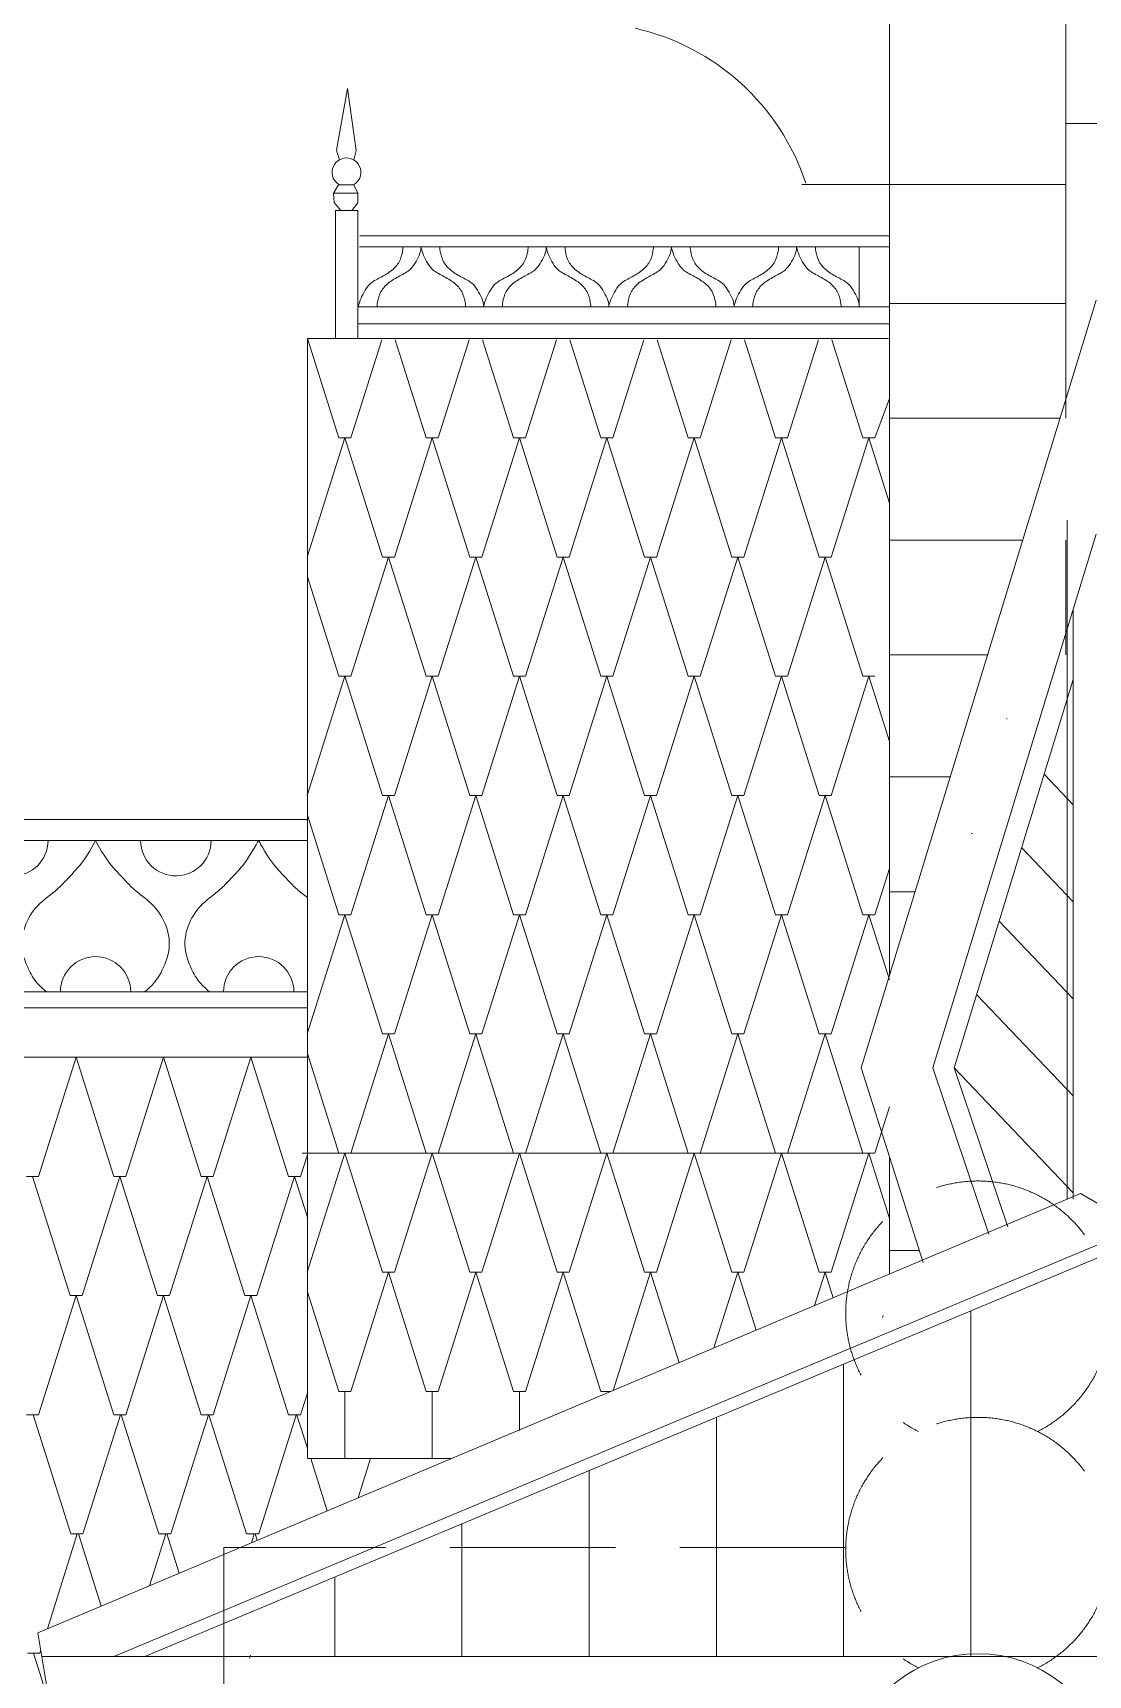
# Model space of a CAD drawing. Header units: millimetres. Extents: x 2399 to 111977, y 1313 to 59551.
# Drawn here: x 69146 to 70941, y 40200 to 42992 of the extents above; entities that cross this region are included whole.
import ezdxf

# ---------------------------------------------------------------- set-up
doc = ezdxf.new("R2010")
doc.units = ezdxf.units.MM
doc.linetypes.add('Невидимая', pattern=[391.222223, 282.222223, -109])
doc.layers.add('Basement level', color=252, linetype='Continuous', lineweight=13)
doc.layers.add('main line', color=7, linetype='Continuous', lineweight=13)
doc.layers.add('hatch1', color=7, linetype='Continuous', lineweight=20, true_color=0x6a6a6a)

msp = doc.modelspace()

# ---------------------------------------------------------------- linework, layer by layer
at = {"layer": 'Basement level', "color": 252, "linetype": 'Continuous', "lineweight": 13}
msp.add_line((70577.8691, 42303.075), (70602.6138, 42370.1423), dxfattribs=at)
at = {"layer": 'hatch1', "color": 251, "linetype": 'Continuous', "lineweight": 20, "true_color": 0x6a6a6a}
for p, q in [((69612.9446, 42472.3221), (69666.3523, 42303.075)), ((69739.5346, 42469.7343), (69686.9436, 42303.075)), ((69762.2488, 42469.7343), (69814.8398, 42303.075)), ((69888.0222, 42469.7343), (69835.4312, 42303.075)), ((69910.7364, 42469.7343), (69963.3274, 42303.075)), ((70036.5098, 42469.7343), (69983.9188, 42303.075)), ((70059.224, 42469.7343), (70111.815, 42303.075)), ((70184.9974, 42469.7343), (70132.4063, 42303.075)), ((70207.7116, 42469.7343), (70260.3026, 42303.075)), ((70333.485, 42469.7343), (70280.8939, 42303.075)), ((70356.1992, 42469.7343), (70408.7902, 42303.075)), ((70481.9725, 42469.7343), (70429.3815, 42303.075)), ((70504.6868, 42469.7343), (70557.2778, 42303.075)), ((69676.6479, 42303.075), (69612.6998, 42100.4253)), ((69686.9436, 42303.075), (69666.3523, 42303.075)), ((69676.6479, 42303.075), (69740.596, 42100.4253)), ((69825.1355, 42303.075), (69761.1874, 42100.4253)), ((69835.4312, 42303.075), (69814.8398, 42303.075)), ((69825.1355, 42303.075), (69889.0836, 42100.4253)), ((69973.6231, 42303.075), (69909.675, 42100.4253)), ((69983.9188, 42303.075), (69963.3274, 42303.075)), ((69973.6231, 42303.075), (70037.5712, 42100.4253)), ((70122.1107, 42303.075), (70058.1625, 42100.4253)), ((70132.4063, 42303.075), (70111.815, 42303.075)), ((70122.1107, 42303.075), (70186.0588, 42100.4253)), ((70270.5983, 42303.075), (70206.6501, 42100.4253)), ((70280.8939, 42303.075), (70260.3026, 42303.075)), ((70270.5983, 42303.075), (70334.5464, 42100.4253)), ((70419.0859, 42303.075), (70355.1377, 42100.4253)), ((70429.3815, 42303.075), (70408.7902, 42303.075)), ((70419.0859, 42303.075), (70483.034, 42100.4253)), ((70567.5734, 42303.075), (70503.6253, 42100.4253)), ((70577.8691, 42303.075), (70557.2778, 42303.075)), ((70567.5734, 42303.075), (70602.6138, 42192.0333)), ((69750.8917, 42100.4253), (69686.9436, 41897.7756)), ((69761.1874, 42100.4253), (69740.596, 42100.4253)), ((69750.8917, 42100.4253), (69814.8398, 41897.7756)), ((69899.3793, 42100.4253), (69835.4312, 41897.7756)), ((69909.675, 42100.4253), (69889.0836, 42100.4253)), ((69899.3793, 42100.4253), (69963.3274, 41897.7756)), ((70047.8669, 42100.4253), (69983.9188, 41897.7756)), ((70058.1625, 42100.4253), (70037.5712, 42100.4253)), ((70047.8669, 42100.4253), (70111.815, 41897.7756)), ((70196.3545, 42100.4253), (70132.4063, 41897.7756)), ((70206.6501, 42100.4253), (70186.0588, 42100.4253)), ((70196.3545, 42100.4253), (70260.3026, 41897.7756)), ((70344.8421, 42100.4253), (70280.8939, 41897.7756)), ((70355.1377, 42100.4253), (70334.5464, 42100.4253)), ((70344.8421, 42100.4253), (70408.7902, 41897.7756)), ((70493.3296, 42100.4253), (70429.3815, 41897.7756)), ((70503.6253, 42100.4253), (70483.034, 42100.4253)), ((70493.3296, 42100.4253), (70557.2778, 41897.7756)), ((69612.9446, 42067.0227), (69666.3523, 41897.7756)), ((69676.6479, 41897.7756), (69612.6998, 41695.1259)), ((69686.9436, 41897.7756), (69666.3523, 41897.7756)), ((69676.6479, 41897.7756), (69740.596, 41695.1259)), ((69825.1355, 41897.7756), (69761.1874, 41695.1259)), ((69835.4312, 41897.7756), (69814.8398, 41897.7756)), ((69825.1355, 41897.7756), (69889.0836, 41695.1259)), ((69973.6231, 41897.7756), (69909.675, 41695.1259)), ((69983.9188, 41897.7756), (69963.3274, 41897.7756)), ((69973.6231, 41897.7756), (70037.5712, 41695.1259)), ((70122.1107, 41897.7756), (70058.1625, 41695.1259)), ((70132.4063, 41897.7756), (70111.815, 41897.7756)), ((70122.1107, 41897.7756), (70186.0588, 41695.1259)), ((70270.5983, 41897.7756), (70206.6501, 41695.1259)), ((70280.8939, 41897.7756), (70260.3026, 41897.7756)), ((70270.5983, 41897.7756), (70334.5464, 41695.1259)), ((70419.0859, 41897.7756), (70355.1377, 41695.1259)), ((70429.3815, 41897.7756), (70408.7902, 41897.7756)), ((70419.0859, 41897.7756), (70483.034, 41695.1259)), ((70567.5734, 41897.7756), (70503.6253, 41695.1259)), ((70577.8691, 41897.7756), (70557.2778, 41897.7756)), ((70567.5734, 41897.7756), (70602.6138, 41786.7339)), ((69750.8917, 41695.1259), (69686.9436, 41492.4762)), ((69761.1874, 41695.1259), (69740.596, 41695.1259)), ((69750.8917, 41695.1259), (69814.8398, 41492.4762)), ((69899.3793, 41695.1259), (69835.4312, 41492.4762)), ((69909.675, 41695.1259), (69889.0836, 41695.1259)), ((69899.3793, 41695.1259), (69963.3274, 41492.4762)), ((70047.8669, 41695.1259), (69983.9188, 41492.4762)), ((70058.1625, 41695.1259), (70037.5712, 41695.1259)), ((70047.8669, 41695.1259), (70111.815, 41492.4762)), ((70196.3545, 41695.1259), (70132.4063, 41492.4762)), ((70206.6501, 41695.1259), (70186.0588, 41695.1259)), ((70196.3545, 41695.1259), (70196.0484, 41694.1559)), ((70196.3545, 41695.1259), (70196.5887, 41694.3835)), ((70196.3545, 41695.1259), (70260.3026, 41492.4762)), ((70344.8421, 41695.1259), (70280.8939, 41492.4762)), ((70355.1377, 41695.1259), (70334.5464, 41695.1259)), ((70344.8421, 41695.1259), (70408.7902, 41492.4762)), ((70493.3296, 41695.1259), (70429.3815, 41492.4762)), ((70503.6253, 41695.1259), (70483.034, 41695.1259)), ((70493.3296, 41695.1259), (70557.2778, 41492.4762)), ((69612.9446, 41661.7233), (69666.3523, 41492.4762)), ((70602.6138, 41570.8912), (70577.8691, 41492.4762)), ((69676.6479, 41492.4762), (69612.6998, 41289.8265)), ((69686.9436, 41492.4762), (69666.3523, 41492.4762)), ((69676.6479, 41492.4762), (69740.596, 41289.8265)), ((69825.1355, 41492.4762), (69761.1874, 41289.8265)), ((69835.4312, 41492.4762), (69814.8398, 41492.4762)), ((69825.1355, 41492.4762), (69889.0836, 41289.8265)), ((69973.6231, 41492.4762), (69909.675, 41289.8265)), ((69983.9188, 41492.4762), (69963.3274, 41492.4762)), ((69973.6231, 41492.4762), (70037.5712, 41289.8265)), ((70122.1107, 41492.4762), (70058.1625, 41289.8265)), ((70132.4063, 41492.4762), (70111.815, 41492.4762)), ((70122.1107, 41492.4762), (70186.0588, 41289.8265)), ((70270.5983, 41492.4762), (70206.6501, 41289.8265)), ((70280.8939, 41492.4762), (70260.3026, 41492.4762)), ((70270.5983, 41492.4762), (70334.5464, 41289.8265)), ((70419.0859, 41492.4762), (70355.1377, 41289.8265)), ((70429.3815, 41492.4762), (70408.7902, 41492.4762)), ((70419.0859, 41492.4762), (70483.034, 41289.8265)), ((70567.5734, 41492.4762), (70503.6253, 41289.8265)), ((70577.8691, 41492.4762), (70557.2778, 41492.4762)), ((70567.5734, 41492.4762), (70602.6138, 41381.4345)), ((69750.8917, 41289.8265), (69686.9436, 41087.1768)), ((69761.1874, 41289.8265), (69740.596, 41289.8265)), ((69750.8917, 41289.8265), (69814.8398, 41087.1768)), ((69899.3793, 41289.8265), (69835.4312, 41087.1768)), ((69909.675, 41289.8265), (69889.0836, 41289.8265)), ((69899.3793, 41289.8265), (69963.3274, 41087.1768)), ((70047.8669, 41289.8265), (69983.9188, 41087.1768)), ((70058.1625, 41289.8265), (70037.5712, 41289.8265)), ((70047.8669, 41289.8265), (70111.815, 41087.1768)), ((70196.3545, 41289.8265), (70132.4063, 41087.1768)), ((70206.6501, 41289.8265), (70186.0588, 41289.8265)), ((70196.3545, 41289.8265), (70196.0484, 41288.8565)), ((70196.3545, 41289.8265), (70260.3026, 41087.1768)), ((70196.3545, 41289.8265), (70196.5887, 41289.0841)), ((70344.8421, 41289.8265), (70280.8939, 41087.1768)), ((70355.1377, 41289.8265), (70334.5464, 41289.8265)), ((70344.8421, 41289.8265), (70408.7902, 41087.1768)), ((70493.3296, 41289.8265), (70429.3815, 41087.1768)), ((70503.6253, 41289.8265), (70483.034, 41289.8265)), ((70493.3296, 41289.8265), (70557.2778, 41087.1768)), ((69219.8018, 41250.1817), (69155.8537, 41047.532)), ((69219.8018, 41250.1817), (69283.7499, 41047.532)), ((69368.2894, 41250.1817), (69304.3412, 41047.532)), ((69368.2894, 41250.1817), (69432.2375, 41047.532)), ((69516.777, 41250.1817), (69452.8288, 41047.532)), ((69516.777, 41250.1817), (69580.7251, 41047.532)), ((69612.9446, 41256.424), (69666.3523, 41087.1768)), ((70602.6138, 41165.5919), (70577.8691, 41087.1768)), ((69612.9446, 41084.3814), (69601.3164, 41047.532)), ((69676.6479, 41087.1768), (69612.6998, 40884.5271)), ((69686.9436, 41087.1768), (69666.3523, 41087.1768)), ((69676.6479, 41087.1768), (69740.596, 40884.5271)), ((69825.1355, 41087.1768), (69761.1874, 40884.5271)), ((69835.4312, 41087.1768), (69814.8398, 41087.1768)), ((69825.1355, 41087.1768), (69889.0836, 40884.5271)), ((69973.6231, 41087.1768), (69909.675, 40884.5271)), ((69983.9188, 41087.1768), (69963.3274, 41087.1768)), ((69973.6231, 41087.1768), (70037.5712, 40884.5271)), ((70122.1107, 41087.1768), (70058.1625, 40884.5271)), ((70132.4063, 41087.1768), (70111.815, 41087.1768)), ((70122.1107, 41087.1768), (70186.0588, 40884.5271)), ((70270.5983, 41087.1768), (70206.6501, 40884.5271)), ((70280.8939, 41087.1768), (70260.3026, 41087.1768)), ((70270.5983, 41087.1768), (70334.5464, 40884.5271)), ((70419.0859, 41087.1768), (70355.1377, 40884.5271)), ((70429.3815, 41087.1768), (70408.7902, 41087.1768)), ((70419.0859, 41087.1768), (70483.034, 40884.5271)), ((70567.5734, 41087.1768), (70503.6253, 40884.5271)), ((70577.8691, 41087.1768), (70557.2778, 41087.1768)), ((70567.5734, 41087.1768), (70602.6138, 40976.1351)), ((69135.2623, 41047.532), (69155.8537, 41047.532)), ((69145.558, 41047.532), (69209.5061, 40844.8823)), ((69294.0456, 41047.532), (69230.0975, 40844.8823)), ((69283.7499, 41047.532), (69304.3412, 41047.532)), ((69294.0456, 41047.532), (69357.9937, 40844.8823)), ((69442.5332, 41047.532), (69378.585, 40844.8823)), ((69432.2375, 41047.532), (69452.8288, 41047.532)), ((69442.5332, 41047.532), (69506.4813, 40844.8823)), ((69591.0208, 41047.532), (69527.0726, 40844.8823)), ((69580.7251, 41047.532), (69601.3164, 41047.532)), ((69591.0208, 41047.532), (69612.9446, 40978.0559)), ((69750.8917, 40884.5271), (69686.9436, 40681.8774)), ((69761.1874, 40884.5271), (69740.596, 40884.5271)), ((69750.8917, 40884.5271), (69814.8398, 40681.8774)), ((69899.3793, 40884.5271), (69835.4312, 40681.8774)), ((69909.675, 40884.5271), (69889.0836, 40884.5271)), ((69899.3793, 40884.5271), (69963.3274, 40681.8774)), ((70047.8669, 40884.5271), (69983.9188, 40681.8774)), ((70058.1625, 40884.5271), (70037.5712, 40884.5271)), ((70047.8669, 40884.5271), (70111.815, 40681.8774)), ((70196.3545, 40884.5271), (70132.973, 40683.673)), ((70206.6501, 40884.5271), (70186.0588, 40884.5271)), ((70196.3545, 40884.5271), (70196.0484, 40883.5572)), ((70196.3545, 40884.5271), (70244.8672, 40730.7916)), ((70196.3545, 40884.5271), (70196.5887, 40883.7847)), ((70344.8421, 40884.5271), (70304.2156, 40755.7832)), ((70355.1377, 40884.5271), (70334.5464, 40884.5271)), ((70344.8421, 40884.5271), (70375.9379, 40785.9853)), ((70493.3296, 40884.5271), (70475.4583, 40827.8933)), ((70503.6253, 40884.5271), (70483.034, 40884.5271)), ((70493.3296, 40884.5271), (70507.0085, 40841.1791)), ((69612.9446, 40851.1246), (69666.3523, 40681.8774)), ((69219.8018, 40844.8823), (69155.8537, 40642.2326)), ((69209.5061, 40844.8823), (69230.0975, 40844.8823)), ((69219.8018, 40844.8823), (69283.7499, 40642.2326)), ((69368.2894, 40844.8823), (69304.3412, 40642.2326)), ((69357.9937, 40844.8823), (69378.585, 40844.8823)), ((69368.2894, 40844.8823), (69432.2375, 40642.2326)), ((69516.777, 40844.8823), (69452.8288, 40642.2326)), ((69506.4813, 40844.8823), (69527.0726, 40844.8823)), ((69516.777, 40844.8823), (69580.7251, 40642.2326)), ((70591.9885, 40811.0083), (70590.9127, 40807.5991)), ((69686.9436, 40681.8774), (69666.3523, 40681.8774)), ((69676.6479, 40681.8774), (69676.6479, 40567.851)), ((69835.4312, 40681.8774), (69814.8398, 40681.8774)), ((69825.1355, 40681.8774), (69825.1355, 40567.851)), ((69983.9188, 40681.8774), (69963.3274, 40681.8774)), ((69973.6231, 40681.8774), (69973.6231, 40615.785)), ((70128.7089, 40681.8774), (70111.815, 40681.8774)), ((69612.9446, 40679.082), (69601.3164, 40642.2326)), ((69135.2623, 40642.2326), (69155.8537, 40642.2326)), ((69146.5763, 40642.2326), (69210.5244, 40439.5829)), ((69295.0639, 40642.2326), (69231.1158, 40439.5829)), ((69283.7499, 40642.2326), (69304.3412, 40642.2326)), ((69296.0822, 40642.2326), (69360.0303, 40439.5829)), ((69444.5698, 40642.2326), (69380.6216, 40439.5829)), ((69432.2375, 40642.2326), (69452.8288, 40642.2326)), ((69445.5881, 40642.2326), (69509.5362, 40439.5829)), ((69593.799, 40641.3559), (69530.1275, 40439.5829)), ((69580.7251, 40642.2326), (69601.3164, 40642.2326)), ((69595.2283, 40641.8069), (69612.9446, 40585.6644)), ((69618.5658, 40567.851), (69646.6417, 40478.8793)), ((69720.1097, 40567.851), (69698.9899, 40500.9231)), ((69221.6851, 40439.5829), (69170.863, 40278.5292)), ((69210.5244, 40439.5829), (69231.1158, 40439.5829)), ((69223.5685, 40439.5829), (69262.2473, 40317.0111)), ((69372.0561, 40439.5829), (69344.2777, 40351.554)), ((69360.0303, 40439.5829), (69380.6216, 40439.5829)), ((69373.9394, 40439.5829), (69394.9803, 40372.9049)), ((69509.5362, 40439.5829), (69530.1275, 40439.5829)), ((69522.427, 40439.5829), (69517.6923, 40424.5788)), ((69524.3104, 40439.5829), (69527.7134, 40428.7987)), ((69137.1457, 40236.9332), (69157.737, 40236.9332)), ((69147.4413, 40236.9332), (69211.3895, 40034.2835)), ((69159.4116, 40242.2398), (69157.737, 40236.9332)), ((69516.1169, 40233.4415), (69514.4567, 40228.1805))]:
    msp.add_line(p, q, dxfattribs=at)
for points in [[(69699.7572, 42526.8776), (69699.7572, 42526.8776), (69700.8192, 42532.1505), (69702.6725, 42537.1722), (69704.445, 42541.975), (69706.8304, 42546.5198), (69709.3411, 42550.9858), (69711.9276, 42555.5867), (69714.6389, 42560.1473), (69718.3914, 42563.8468), (69723.6529, 42569.034), (69730.4382, 42572.2524), (69736.9683, 42575.7551), (69743.5791, 42579.301), (69750.1774, 42582.9626), (69756.0216, 42587.6633), (69761.1625, 42591.7985), (69765.7455, 42596.6246), (69768.8825, 42602.4296), (69775.2512, 42614.215), (69775.5511, 42628.1515), (69775.5511, 42628.1515)], [(69806.1253, 42627.2419), (69806.1253, 42627.2419), (69805.8328, 42621.9496), (69804.2773, 42616.9473), (69802.7553, 42612.0527), (69800.1797, 42607.5785), (69797.6087, 42603.1337), (69794.9664, 42598.5658), (69792.2989, 42593.9815), (69788.5584, 42590.2728), (69783.3116, 42585.0707), (69776.5115, 42581.8672), (69769.9815, 42578.3645), (69763.3706, 42574.8185), (69756.7723, 42571.1569), (69750.9282, 42566.4562), (69745.7872, 42562.3211), (69741.2042, 42557.4949), (69738.0673, 42551.69), (69731.6986, 42539.9046), (69731.3986, 42525.9681), (69731.3986, 42525.9681)], [(69806.1253, 42627.2419), (69806.1253, 42627.2419), (69807.1873, 42621.969), (69809.0406, 42616.9473), (69810.8131, 42612.1445), (69813.1985, 42607.5998), (69815.7092, 42603.1337), (69818.2957, 42598.5328), (69821.0071, 42593.9722), (69824.7595, 42590.2728), (69830.021, 42585.0856), (69836.8063, 42581.8672), (69843.3364, 42578.3645), (69849.9473, 42574.8185), (69856.5456, 42571.1569), (69862.3897, 42566.4562), (69867.5307, 42562.3211), (69872.1137, 42557.4949), (69875.2506, 42551.69), (69881.6193, 42539.9046), (69881.9193, 42525.9681), (69881.9193, 42525.9681)], [(69912.6556, 42526.8776), (69912.6556, 42526.8776), (69912.363, 42532.17), (69910.8075, 42537.1722), (69909.2856, 42542.0668), (69906.71, 42546.5411), (69904.1389, 42550.9858), (69901.4966, 42555.5538), (69898.8292, 42560.1381), (69895.0886, 42563.8468), (69889.8418, 42569.0489), (69883.0418, 42572.2524), (69876.5117, 42575.7551), (69869.9009, 42579.301), (69863.3026, 42582.9626), (69857.4585, 42587.6633), (69852.3175, 42591.7985), (69847.7345, 42596.6246), (69844.5975, 42602.4296), (69838.2288, 42614.215), (69837.9289, 42628.1515), (69837.9289, 42628.1515)], [(69912.6556, 42526.8776), (69912.6556, 42526.8776), (69913.7176, 42532.1505), (69915.5709, 42537.1722), (69917.3434, 42541.975), (69919.7288, 42546.5198), (69922.2395, 42550.9858), (69924.826, 42555.5867), (69927.5373, 42560.1473), (69931.2898, 42563.8468), (69936.5513, 42569.034), (69943.3366, 42572.2524), (69949.8667, 42575.7551), (69956.4775, 42579.301), (69963.0758, 42582.9626), (69968.9199, 42587.6633), (69974.0609, 42591.7985), (69978.6439, 42596.6246), (69981.7809, 42602.4296), (69988.1496, 42614.215), (69988.4495, 42628.1515), (69988.4495, 42628.1515)], [(70019.0237, 42627.2419), (70019.0237, 42627.2419), (70018.7311, 42621.9496), (70017.1757, 42616.9473), (70015.6537, 42612.0527), (70013.0781, 42607.5785), (70010.507, 42603.1337), (70007.8647, 42598.5658), (70005.1973, 42593.9815), (70001.4567, 42590.2728), (69996.21, 42585.0707), (69989.4099, 42581.8672), (69982.8798, 42578.3645), (69976.269, 42574.8185), (69969.6707, 42571.1569), (69963.8266, 42566.4562), (69958.6856, 42562.3211), (69954.1026, 42557.4949), (69950.9657, 42551.69), (69944.597, 42539.9046), (69944.297, 42525.9681), (69944.297, 42525.9681)], [(70019.0237, 42627.2419), (70019.0237, 42627.2419), (70020.0857, 42621.969), (70021.939, 42616.9473), (70023.7115, 42612.1445), (70026.0969, 42607.5998), (70028.6076, 42603.1337), (70031.1941, 42598.5328), (70033.9054, 42593.9722), (70037.6579, 42590.2728), (70042.9194, 42585.0856), (70049.7047, 42581.8672), (70056.2348, 42578.3645), (70062.8456, 42574.8185), (70069.4439, 42571.1569), (70075.2881, 42566.4562), (70080.4291, 42562.3211), (70085.012, 42557.4949), (70088.149, 42551.69), (70094.5177, 42539.9046), (70094.8176, 42525.9681), (70094.8176, 42525.9681)], [(70125.554, 42526.8776), (70125.554, 42526.8776), (70125.2614, 42532.17), (70123.7059, 42537.1722), (70122.184, 42542.0668), (70119.6084, 42546.5411), (70117.0373, 42550.9858), (70114.395, 42555.5538), (70111.7276, 42560.1381), (70107.987, 42563.8468), (70102.7402, 42569.0489), (70095.9402, 42572.2524), (70089.4101, 42575.7551), (70082.7993, 42579.301), (70076.201, 42582.9626), (70070.3568, 42587.6633), (70065.2159, 42591.7985), (70060.6329, 42596.6246), (70057.4959, 42602.4296), (70051.1272, 42614.215), (70050.8273, 42628.1515), (70050.8273, 42628.1515)], [(70125.554, 42526.8776), (70125.554, 42526.8776), (70126.6159, 42532.1505), (70128.4692, 42537.1722), (70130.2417, 42541.975), (70132.6272, 42546.5198), (70135.1379, 42550.9858), (70137.7244, 42555.5867), (70140.4357, 42560.1473), (70144.1882, 42563.8468), (70149.4497, 42569.034), (70156.235, 42572.2524), (70162.7651, 42575.7551), (70169.3759, 42579.301), (70175.9742, 42582.9626), (70181.8183, 42587.6633), (70186.9593, 42591.7985), (70191.5423, 42596.6246), (70194.6793, 42602.4296), (70201.048, 42614.215), (70201.3479, 42628.1515), (70201.3479, 42628.1515)], [(70231.9221, 42627.2419), (70231.9221, 42627.2419), (70231.6295, 42621.9496), (70230.0741, 42616.9473), (70228.5521, 42612.0527), (70225.9765, 42607.5785), (70223.4054, 42603.1337), (70220.7631, 42598.5658), (70218.0957, 42593.9815), (70214.3551, 42590.2728), (70209.1084, 42585.0707), (70202.3083, 42581.8672), (70195.7782, 42578.3645), (70189.1674, 42574.8185), (70182.5691, 42571.1569), (70176.725, 42566.4562), (70171.584, 42562.3211), (70167.001, 42557.4949), (70163.864, 42551.69), (70157.4953, 42539.9046), (70157.1954, 42525.9681), (70157.1954, 42525.9681)], [(70231.9221, 42627.2419), (70231.9221, 42627.2419), (70232.9841, 42621.969), (70234.8374, 42616.9473), (70236.6099, 42612.1445), (70238.9953, 42607.5998), (70241.506, 42603.1337), (70244.0925, 42598.5328), (70246.8038, 42593.9722), (70250.5563, 42590.2728), (70255.8178, 42585.0856), (70262.6031, 42581.8672), (70269.1332, 42578.3645), (70275.744, 42574.8185), (70282.3423, 42571.1569), (70288.1864, 42566.4562), (70293.3274, 42562.3211), (70297.9104, 42557.4949), (70301.0474, 42551.69), (70307.4161, 42539.9046), (70307.716, 42525.9681), (70307.716, 42525.9681)], [(70338.4524, 42526.8776), (70338.4524, 42526.8776), (70338.1598, 42532.17), (70336.6043, 42537.1722), (70335.0823, 42542.0668), (70332.5067, 42546.5411), (70329.9357, 42550.9858), (70327.2934, 42555.5538), (70324.6259, 42560.1381), (70320.8854, 42563.8468), (70315.6386, 42569.0489), (70308.8386, 42572.2524), (70302.3085, 42575.7551), (70295.6977, 42579.301), (70289.0993, 42582.9626), (70283.2552, 42587.6633), (70278.1142, 42591.7985), (70273.5312, 42596.6246), (70270.3943, 42602.4296), (70264.0256, 42614.215), (70263.7257, 42628.1515), (70263.7257, 42628.1515)], [(70338.4524, 42526.8776), (70338.4524, 42526.8776), (70339.5143, 42532.1505), (70341.3676, 42537.1722), (70343.1401, 42541.975), (70345.5256, 42546.5198), (70348.0363, 42550.9858), (70350.6227, 42555.5867), (70353.3341, 42560.1473), (70357.0865, 42563.8468), (70362.3481, 42569.034), (70369.1334, 42572.2524), (70375.6635, 42575.7551), (70382.2743, 42579.301), (70388.8726, 42582.9626), (70394.7167, 42587.6633), (70399.8577, 42591.7985), (70404.4407, 42596.6246), (70407.5776, 42602.4296), (70413.9463, 42614.215), (70414.2463, 42628.1515), (70414.2463, 42628.1515)], [(70444.8205, 42627.2419), (70444.8205, 42627.2419), (70444.5279, 42621.9496), (70442.9724, 42616.9473), (70441.4505, 42612.0527), (70438.8749, 42607.5785), (70436.3038, 42603.1337), (70433.6615, 42598.5658), (70430.9941, 42593.9815), (70427.2535, 42590.2728), (70422.0067, 42585.0707), (70415.2067, 42581.8672), (70408.6766, 42578.3645), (70402.0658, 42574.8185), (70395.4675, 42571.1569), (70389.6234, 42566.4562), (70384.4824, 42562.3211), (70379.8994, 42557.4949), (70376.7624, 42551.69), (70370.3937, 42539.9046), (70370.0938, 42525.9681), (70370.0938, 42525.9681)], [(70444.8205, 42627.2419), (70444.8205, 42627.2419), (70445.8824, 42621.969), (70447.7357, 42616.9473), (70449.5083, 42612.1445), (70451.8937, 42607.5998), (70454.4044, 42603.1337), (70456.9909, 42598.5328), (70459.7022, 42593.9722), (70463.4547, 42590.2728), (70468.7162, 42585.0856), (70475.5015, 42581.8672), (70482.0316, 42578.3645), (70488.6424, 42574.8185), (70495.2407, 42571.1569), (70501.0848, 42566.4562), (70506.2258, 42562.3211), (70510.8088, 42557.4949), (70513.9458, 42551.69), (70520.3145, 42539.9046), (70520.6144, 42525.9681), (70520.6144, 42525.9681)], [(70551.3507, 42526.8776), (70551.3507, 42526.8776), (70551.0582, 42532.17), (70549.5027, 42537.1722), (70547.9807, 42542.0668), (70545.4051, 42546.5411), (70542.8341, 42550.9858), (70540.1918, 42555.5538), (70537.5243, 42560.1381), (70533.7838, 42563.8468), (70528.537, 42569.0489), (70521.7369, 42572.2524), (70515.2069, 42575.7551), (70508.596, 42579.301), (70501.9977, 42582.9626), (70496.1536, 42587.6633), (70491.0126, 42591.7985), (70486.4296, 42596.6246), (70483.2927, 42602.4296), (70476.924, 42614.215), (70476.624, 42628.1515), (70476.624, 42628.1515)]]:
    msp.add_open_spline(points, degree=3, knots=[0, 0, 0, 0, 1, 1, 1, 2, 2, 2, 3, 3, 3, 4, 4, 4, 5, 5, 5, 6, 6, 6, 7, 7, 7, 7], dxfattribs=at)
at = {"layer": 'main line', "color": 7, "linetype": 'Continuous', "lineweight": 13}
for p, q in [((70902.6138, 43451.2267), (70902.6138, 42336.7214)), ((70602.6138, 41390.0301), (70602.6138, 43431.2029)), ((70902.6138, 43033.4865), (70902.6138, 42838.2627)), ((69662.1987, 42792.4214), (69680.9569, 42897.3144)), ((69680.9569, 42897.3144), (69695.8869, 42791.6557)), ((70902.6138, 42837.3752), (71820.6065, 42837.3752)), ((69667.577, 42775.926), (69662.1987, 42792.4214)), ((69695.8869, 42791.6557), (69691.6512, 42775.713)), ((69657.222, 42718.9197), (69665.6441, 42733.0841)), ((69665.6441, 42733.0841), (69692.0587, 42733.0841)), ((69692.0587, 42733.0841), (69698.9495, 42718.9197)), ((70453.46, 42734.0356), (70602.6138, 42734.0356)), ((70602.6138, 42734.0356), (70902.6138, 42734.0356)), ((69657.222, 42718.9197), (69698.9495, 42718.9197)), ((69658.3705, 42703.224), (69657.222, 42718.9197)), ((69669.8551, 42689.7185), (69658.3705, 42703.224)), ((69698.9495, 42702.4584), (69688.6133, 42689.7185)), ((69698.9495, 42718.9197), (69698.9495, 42702.4584)), ((69698.5228, 42689.7185), (69660.9769, 42689.7185)), ((69660.9769, 42689.7185), (69660.9769, 42472.3221)), ((69698.5228, 42472.3221), (69698.5228, 42689.7185)), ((69702.0645, 42646.7004), (70602.6138, 42646.7004)), ((69701.7474, 42628.1515), (70602.6138, 42628.1515)), ((69701.7474, 42628.1515), (70602.6138, 42628.1515)), ((69701.7474, 42628.1515), (70602.6138, 42628.1515)), ((69701.7474, 42628.1515), (70602.6138, 42628.1515)), ((69701.7474, 42628.1515), (70414.2463, 42628.1515)), ((69701.7474, 42628.1515), (70201.3479, 42628.1515)), ((69701.7474, 42628.1515), (70602.6138, 42628.1515)), ((69701.7474, 42628.1515), (69988.4495, 42628.1515)), ((69701.7474, 42628.1515), (70602.6138, 42628.1515)), ((69701.7474, 42628.1515), (69775.5511, 42628.1515)), ((69701.7474, 42628.1515), (70602.6138, 42628.1515)), ((69701.7474, 42628.1515), (70602.6138, 42628.1515)), ((69701.7474, 42628.1515), (70602.6138, 42628.1515)), ((69701.7474, 42628.1515), (70602.6138, 42628.1515)), ((69701.7474, 42628.1515), (70602.6138, 42628.1515)), ((70551.3507, 42526.8776), (70551.3507, 42628.1515)), ((70902.6138, 42630.9166), (70902.6138, 42554.2403)), ((69700.0007, 42525.9681), (70520.6144, 42525.9681)), ((69700.0007, 42525.9681), (70307.716, 42525.9681)), ((69700.0007, 42525.9681), (70094.8176, 42525.9681)), ((69700.0007, 42525.9681), (70602.6138, 42525.9681)), ((69700.0007, 42525.9681), (70602.6138, 42525.9681)), ((69700.0007, 42525.9681), (70602.6138, 42525.9681)), ((69700.0007, 42525.9681), (70602.6138, 42525.9681)), ((69700.0007, 42525.9681), (70602.6138, 42525.9681)), ((70554.2712, 41232.2053), (70954.0557, 42537.3894)), ((70902.6138, 42531.7734), (70602.6138, 42531.7734)), ((69699.5056, 42497.0084), (70602.6138, 42497.0084)), ((69699.5056, 42497.0084), (70602.6138, 42497.0084)), ((70601.1667, 42472.3221), (69612.9446, 42472.3221)), ((69612.9446, 42472.3221), (69612.9446, 40567.851)), ((70892.5901, 42336.7214), (70602.6138, 42336.7214)), ((70904.6259, 42162.9685), (70904.6259, 41008.6155)), ((70676.1319, 41232.2053), (70954.0557, 42139.5485)), ((70829.0263, 42129.2034), (70602.6138, 42129.2034)), ((70902.6138, 42129.2034), (70902.6138, 41934.1515)), ((70914.7907, 42011.3591), (70914.7907, 41008.7329)), ((70769.2809, 41934.1515), (70602.6138, 41934.1515)), ((70712.6134, 41232.2053), (70914.7907, 41892.2574)), ((70803.0152, 41825.4504), (70801.4141, 41825.4504)), ((70705.7171, 41726.6335), (70602.6138, 41726.6335)), ((70865.4443, 41731.1552), (70914.7907, 41679.2656)), ((69612.9446, 41654.2396), (68362.6517, 41654.2396)), ((69613.9284, 41618.4202), (68362.6517, 41618.4202)), ((69516.1169, 41618.4202), (69613.9284, 41618.4202)), ((70743.2698, 41630.3984), (70741.6687, 41630.3984)), ((70827.2366, 41606.4178), (70914.7907, 41514.3512)), ((70645.9717, 41531.5815), (70602.6138, 41531.5815)), ((70645.919, 41531.4097), (70602.6138, 41531.4097)), ((70789.0288, 41481.6803), (70914.7907, 41349.4368)), ((69377.7205, 41435.502), (69377.7205, 41450.761)), ((68360.8488, 41361.3244), (69612.9446, 41361.3244)), ((70750.8211, 41356.9428), (70914.7907, 41184.5224)), ((68362.6517, 41333.9206), (69612.9446, 41333.9206)), ((69612.9446, 41250.1817), (68362.6517, 41250.1817)), ((69612.9446, 41250.1817), (68577.3658, 41250.1817)), ((70554.2712, 41232.2053), (70659.9335, 40901.4127)), ((70676.1319, 41232.2053), (70771.815, 40949.0616)), ((70712.6134, 41232.2053), (70914.7907, 41019.6081)), ((70712.6134, 41232.2053), (70803.9102, 40962.0412)), ((70577.8691, 41087.1768), (69603.953, 41087.1768)), ((70602.6138, 40881.4384), (70602.6138, 41080.8613)), ((70927.4666, 41018.2337), (69154.6215, 40271.6899)), ((71026.7647, 40960.9039), (70927.2416, 41018.3636)), ((71026.7647, 40960.8807), (69283.7888, 40231.4363)), ((71026.7647, 40938.4306), (69336.2256, 40231.4363)), ((70653.4644, 40921.6654), (70602.6138, 40921.6654)), ((70740.9699, 40231.4363), (70740.9699, 40818.9094)), ((70524.6542, 40231.4363), (70524.6542, 40728.4448)), ((70308.3385, 40231.4363), (70308.3385, 40637.9802)), ((69857.9261, 40567.851), (69612.9446, 40567.851)), ((70092.0229, 40231.4363), (70092.0229, 40547.5156)), ((69875.7072, 40231.4363), (69875.7072, 40457.051)), ((69470.809, 39811.2081), (69470.809, 40416.7965)), ((69659.3915, 40231.4363), (69659.3915, 40366.5864)), ((69154.6215, 40271.6899), (69169.6251, 40179.4455)), ((69161.1688, 40231.4363), (72438.3915, 40231.4363))]:
    msp.add_line(p, q, dxfattribs=at)
at = {"layer": 'main line', "color": 7, "linetype": 'Невидимая', "lineweight": 13}
msp.add_line((70528.285, 40416.7965), (69470.809, 40416.7965), dxfattribs=at)
at = {"layer": 'main line', "color": 7, "linetype": 'Continuous', "lineweight": 13}
for centre, radius, start, end in [((70082.259, 42611.0529), 398.3411, 18.3305634, 77.2356167), ((69679.4256, 42754.5221), 24.4646, 298.8026305, 241.1973695), ((69111.9492, 41618.4202), 59.9168, 270, 0), ((69389.3017, 41618.4202), 59.9168, 180, 270.7373388), ((69389.3017, 41618.4202), 59.9168, 270, 0), ((69252.7205, 41361.3244), 59.814, 0, 180), ((69530.073, 41361.3244), 59.814, 0, 180), ((70753.285, 40011.0192), 225, 296.7457516, 243.2542484)]:
    msp.add_arc(centre, radius, start, end, dxfattribs=at)
at = {"layer": 'main line', "color": 7, "linetype": 'Невидимая', "lineweight": 13}
for centre in [(70753.285, 40814.7303), (70753.285, 40412.8748)]:
    msp.add_arc(centre, 225, 296.7457516, 243.2542484, dxfattribs=at)
at = {"layer": 'main line', "color": 7, "linetype": 'Continuous', "lineweight": 13}
for points, knots in [([(69169.2878, 41361.3244), (69169.2878, 41361.3244), (69158.9874, 41369.1061), (69151.1236, 41379.1303), (69145.1578, 41386.7349), (69140.5711, 41395.3064), (69136.7175, 41404.1844), (69132.3609, 41414.2211), (69128.7757, 41424.6197), (69127.7205, 41435.502), (69126.3094, 41450.0526), (69129.0573, 41464.6492), (69134.8384, 41478.094), (69140.1072, 41490.3472), (69147.8433, 41501.3466), (69157.3871, 41510.6643), (69166.726, 41519.782), (69177.7551, 41526.9752), (69187.452, 41535.7184), (69192.7174, 41540.4659), (69197.6198, 41545.5902), (69202.4845, 41550.7509), (69211.5193, 41560.3355), (69220.7575, 41569.7566), (69228.7913, 41580.1894), (69242.5677, 41598.0797), (69252.7205, 41618.4202), (69252.7205, 41618.4202)], [0, 0, 0, 0, 1, 1, 1, 2, 2, 2, 3, 3, 3, 4, 4, 4, 5, 5, 5, 6, 6, 6, 7, 7, 7, 8, 8, 8, 9, 9, 9, 9]), ([(69336.1531, 41361.3244), (69336.1531, 41361.3244), (69346.4535, 41369.1061), (69354.3174, 41379.1303), (69360.2831, 41386.7349), (69364.8699, 41395.3064), (69368.7235, 41404.1844), (69373.0801, 41414.2211), (69376.6652, 41424.6197), (69377.7205, 41435.502), (69379.1315, 41450.0526), (69376.3836, 41464.6492), (69370.6025, 41478.094), (69365.3337, 41490.3472), (69357.5976, 41501.3466), (69348.0538, 41510.6643), (69338.7149, 41519.782), (69327.6858, 41526.9752), (69317.9889, 41535.7184), (69312.7235, 41540.4659), (69307.8211, 41545.5902), (69302.9564, 41550.7509), (69293.9217, 41560.3355), (69284.6835, 41569.7566), (69276.6496, 41580.1894), (69262.8732, 41598.0797), (69252.7205, 41618.4202), (69252.7205, 41618.4202)], [0, 0, 0, 0, 1, 1, 1, 2, 2, 2, 3, 3, 3, 4, 4, 4, 5, 5, 5, 6, 6, 6, 7, 7, 7, 8, 8, 8, 9, 9, 9, 9]), ([(69446.6404, 41361.3244), (69446.6404, 41361.3244), (69436.34, 41369.1061), (69428.4761, 41379.1303), (69422.5104, 41386.7349), (69417.9236, 41395.3064), (69414.07, 41404.1844), (69409.7134, 41414.2211), (69406.1283, 41424.6197), (69405.073, 41435.502), (69403.662, 41450.0526), (69406.4099, 41464.6492), (69412.191, 41478.094), (69417.4598, 41490.3472), (69425.1959, 41501.3466), (69434.7397, 41510.6643), (69444.0786, 41519.782), (69455.1076, 41526.9752), (69464.8046, 41535.7184), (69470.07, 41540.4659), (69474.9724, 41545.5902), (69479.837, 41550.7509), (69488.8718, 41560.3355), (69498.11, 41569.7566), (69506.1438, 41580.1894), (69509.7566, 41584.8811), (69527.0764, 41613.8026), (69530.073, 41618.4202)], [0, 0, 0, 0, 1, 1, 1, 2, 2, 2, 3, 3, 3, 4, 4, 4, 5, 5, 5, 6, 6, 6, 7, 7, 7, 8, 8, 8, 9, 9, 9, 9]), ([(69612.9446, 41521.4108), (69607.0215, 41526.1101), (69600.958, 41530.6543), (69595.3415, 41535.7184), (69590.076, 41540.4659), (69585.1736, 41545.5902), (69580.309, 41550.7509), (69571.2742, 41560.3355), (69562.036, 41569.7566), (69554.0022, 41580.1894), (69540.2258, 41598.0797), (69530.073, 41618.4202), (69530.073, 41618.4202)], [0, 0, 0, 0, 1, 1, 1, 2, 2, 2, 3, 3, 3, 4, 4, 4, 4])]:
    msp.add_open_spline(points, degree=3, knots=knots, dxfattribs=at)

doc.saveas('drawing.dxf')
